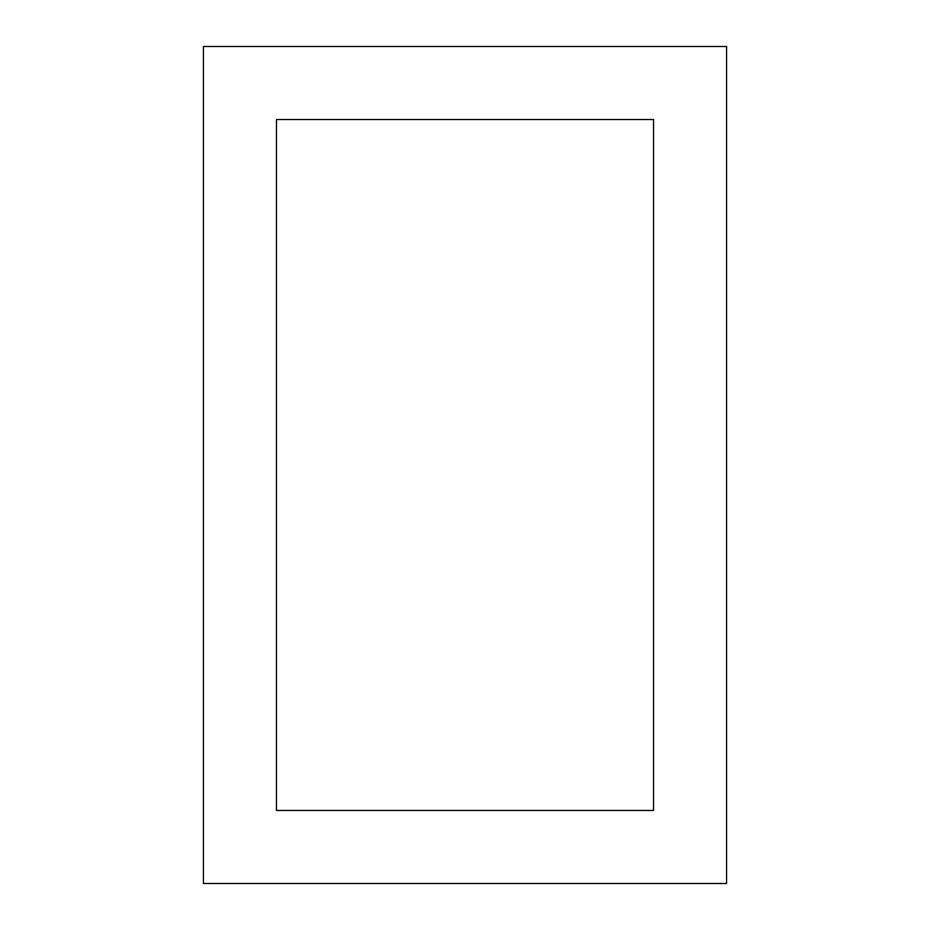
<?xml version="1.0" encoding="UTF-8"?>
<svg xmlns="http://www.w3.org/2000/svg" width="930" height="930" viewBox="0 0 930 930"><rect width="100%" height="100%" fill="white"/><g stroke="black" fill="none" stroke-linecap="round" stroke-linejoin="round"><path stroke-width="1.4" d="M726.562 46.5L203.438 46.5L203.438 883.5L726.562 883.5L726.562 46.5M653.534 119.528L276.466 119.528L276.466 810.472L653.534 810.472L653.534 119.528"/></g></svg>
